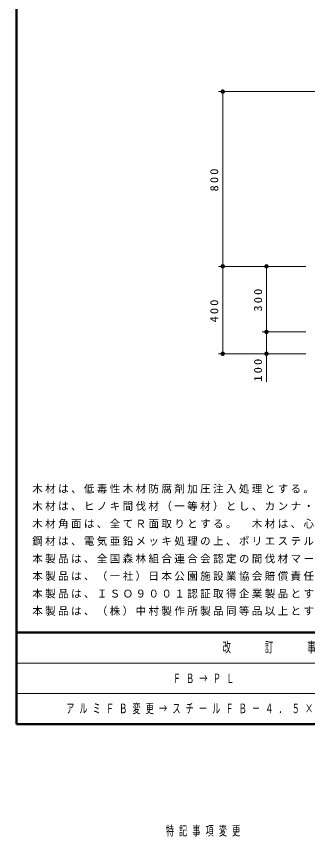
# Model space of a CAD drawing. Units: millimetres on the paper, scale 1:20. Extents: x -365 to 0, y -26 to 257.
# Drawn here: x -365 to -298.4, y -25.7 to 162 of the extents above; entities that cross this region are included whole.
import ezdxf

# ---------------------------------------------------------------- set-up
doc = ezdxf.new("R2010")
doc.units = ezdxf.units.MM
doc.layers.add('1_20', color=7, linetype='Continuous', lineweight=25)
doc.layers.add('NAKAMURA図枠', color=7, linetype='Continuous', lineweight=13)
doc.layers.add('99', color=7, linetype='Continuous')
doc.layers.add('CLASS1', color=7, linetype='Continuous')
doc.styles.add('ＭＳ ゴシック', font='')
doc.styles.get('ＭＳ ゴシック').set_extended_font_data('MS Gothic')

# ---------------------------------------------------------------- blocks, each defined once
blk = doc.blocks.new('filled_dot')
at = {"color": 0, "linetype": 'Continuous', "lineweight": -2, "const_width": 1.25}
blk.add_lwpolyline([(-0.625, 0, 1), (0.625, 0, 1)], format="xyb", close=True, dxfattribs=at)

msp = doc.modelspace()

# ---------------------------------------------------------------- linework, layer by layer
at = {"layer": '1_20', "lineweight": 13}
for p, q in [((-296.336, 144.795), (-318.836, 144.795)), ((-317.836, 104.795), (-317.836, 144.795)), ((-298.836, 104.795), (-318.836, 104.795)), ((-317.836, 84.795), (-317.836, 104.795)), ((-307.836, 89.795), (-307.836, 104.795)), ((-298.836, 89.795), (-308.836, 89.795)), ((-307.836, 78.344), (-307.836, 89.795)), ((-298.836, 84.795), (-318.836, 84.795))]:
    msp.add_line(p, q, dxfattribs=at)
at = {"layer": 'NAKAMURA図枠', "lineweight": 50}
for p, q in [((-365, 257), (-365, 0)), ((-365, 21), (0, 21)), ((-365, 0), (0, 0))]:
    msp.add_line(p, q, dxfattribs=at)
at = {"layer": 'NAKAMURA図枠'}
for p, q in [((-365, 14), (-238.5, 14)), ((-365, 7), (-238.5, 7))]:
    msp.add_line(p, q, dxfattribs=at)

# ---------------------------------------------------------------- block references
at = {"layer": '1_20', "lineweight": 13, "xscale": 0.4, "yscale": 0.4}
for p, rotation in [((-317.836, 144.795), 270), ((-317.836, 104.795), 270), ((-307.836, 104.795), 270), ((-307.836, 89.795), 270), ((-317.836, 84.795), 90), ((-307.836, 84.795), 90)]:
    msp.add_blockref('filled_dot', p, dxfattribs=dict(at, rotation=rotation))

# ---------------------------------------------------------------- texts
at = {"layer": '1_20', "char_height": 1.833, "attachment_point": 8, "rotation": 90, "style": 'ＭＳ ゴシック'}
for s, insert in [('\\T1.33;\\W1.15;800', (-318.836, 124.795)), ('\\T1.33;\\W1.15;300', (-308.836, 97.295)), ('\\T1.33;\\W1.15;400', (-318.836, 94.795)), ('\\T1.33;\\W1.15;100', (-308.836, 81.261))]:
    msp.add_mtext(s, dxfattribs=dict(at, insert=insert))
at = {"layer": '99', "char_height": 2.199, "style": 'ＭＳ ゴシック'}
for s, insert, attachment_point in [('\\T1.64;\\W0.6;ＦＢ→ＰＬ', (-329.25, 10.5), 4), ('\\T1.64;\\W0.6;アルミＦＢ変更→スチールＦＢ－４．５×３８', (-321.75, 3.5), 5), ('\\T1.64;\\W0.6;特記事項変更', (-321.75, -24.5), 5)]:
    msp.add_mtext(s, dxfattribs=dict(at, insert=insert, attachment_point=attachment_point))
at = {"layer": 'CLASS1', "char_height": 1.76, "attachment_point": 7, "style": 'ＭＳ ゴシック'}
for s, insert in [('\\T1.23;木材は、低毒性木材防腐剤加圧注入処理とする。', (-361.385, 52.79)), ('\\T1.23;木材は、ヒノキ間伐材（一等材）とし、カンナ・ペーパーがけの上、木材保護着色塗料（メイプル）塗装仕上げとする。', (-361.385, 48.79)), ('\\T1.23;木材角面は、全てＲ面取りとする。\u3000木材は、心材とし、背割り溝を入れること。', (-361.385, 44.79)), ('\\T1.23;鋼材は、電気亜鉛メッキ処理の上、ポリエステル樹脂粉体塗装（ダークグレー）仕上げとする。', (-361.385, 40.79)), ('\\T1.23;本製品は、全国森林組合連合会認定の間伐材マーク取得品とし、ラベル表示する。', (-361.385, 36.79)), ('\\T1.23;本製品は、（一社）日本公園施設業協会賠償責任保険加入製品とする。', (-361.385, 32.79)), ('\\T1.23;本製品は、ＩＳＯ９００１認証取得企業製品とする。', (-361.385, 28.79)), ('\\T1.23;本製品は、（株）中村製作所製品同等品以上とする。', (-361.385, 24.79))]:
    msp.add_mtext(s, dxfattribs=dict(at, insert=insert))
at = {"layer": 'NAKAMURA図枠', "insert": (-301.75, 17.5), "char_height": 2.346, "attachment_point": 5, "style": 'ＭＳ ゴシック'}
msp.add_mtext('\\T1.64;\\W0.6;改\u3000\u3000訂\u3000\u3000事\u3000\u3000項', dxfattribs=at)

doc.saveas('drawing.dxf')
